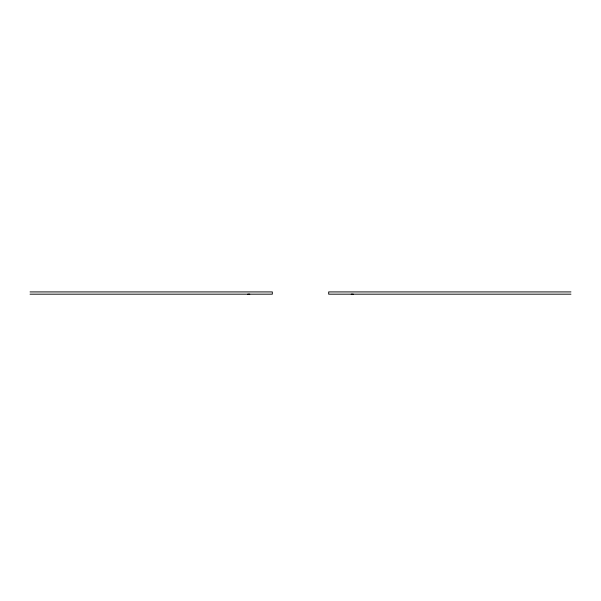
<?xml version="1.0" encoding="UTF-8"?>
<svg xmlns="http://www.w3.org/2000/svg" width="601" height="601" viewBox="0 0 601 601"><rect width="100%" height="100%" fill="white"/><g stroke="black" fill="none" stroke-linecap="round" stroke-linejoin="round"><path stroke-width="0.9" d="M351.209 294.182L353.26 294.174M30.05 291.921L272.328 291.921L272.328 294.174L30.05 294.174M570.95 291.921L328.672 291.921L328.672 294.174L570.95 294.174M247.74 294.174L249.791 294.182"/></g></svg>
